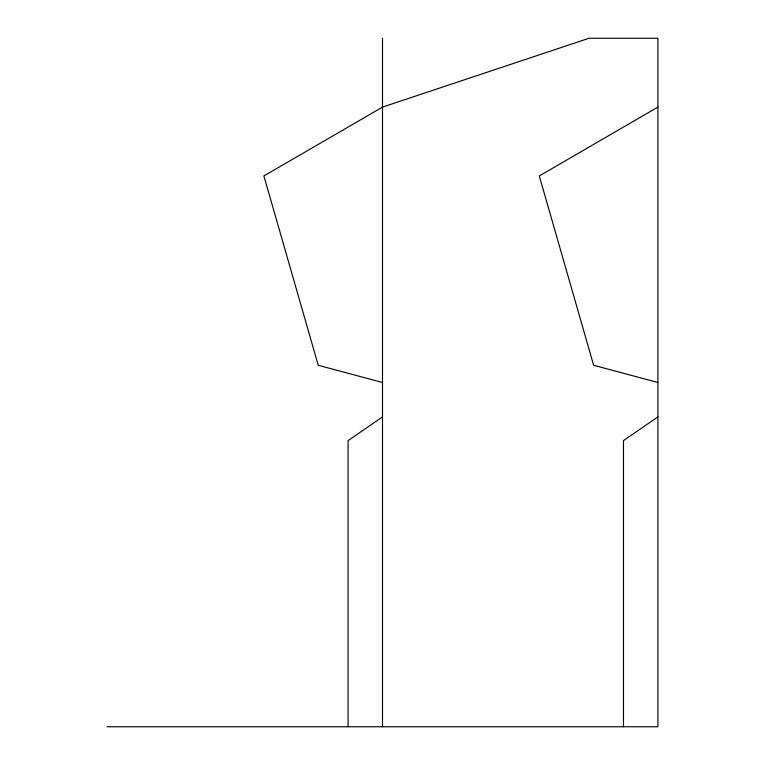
<?xml version="1.0" encoding="UTF-8"?>
<svg xmlns="http://www.w3.org/2000/svg" width="765" height="765" viewBox="0 0 765 765"><rect width="100%" height="100%" fill="white"/><g stroke="black" fill="none" stroke-linecap="round" stroke-linejoin="round"><path stroke-width="1.15" d="M382.5 416.925L348.075 440.63L348.075 726.75M657.9 416.925L623.475 440.63L623.475 726.75M657.9 107.1L539.287 175.95L593.65 365.288L657.9 382.5M107.1 726.75L657.9 726.75L657.9 38.25L589.05 38.25L382.5 107.1L263.887 175.95L318.25 365.288L382.5 382.5M382.5 38.25L382.5 726.75"/></g></svg>
